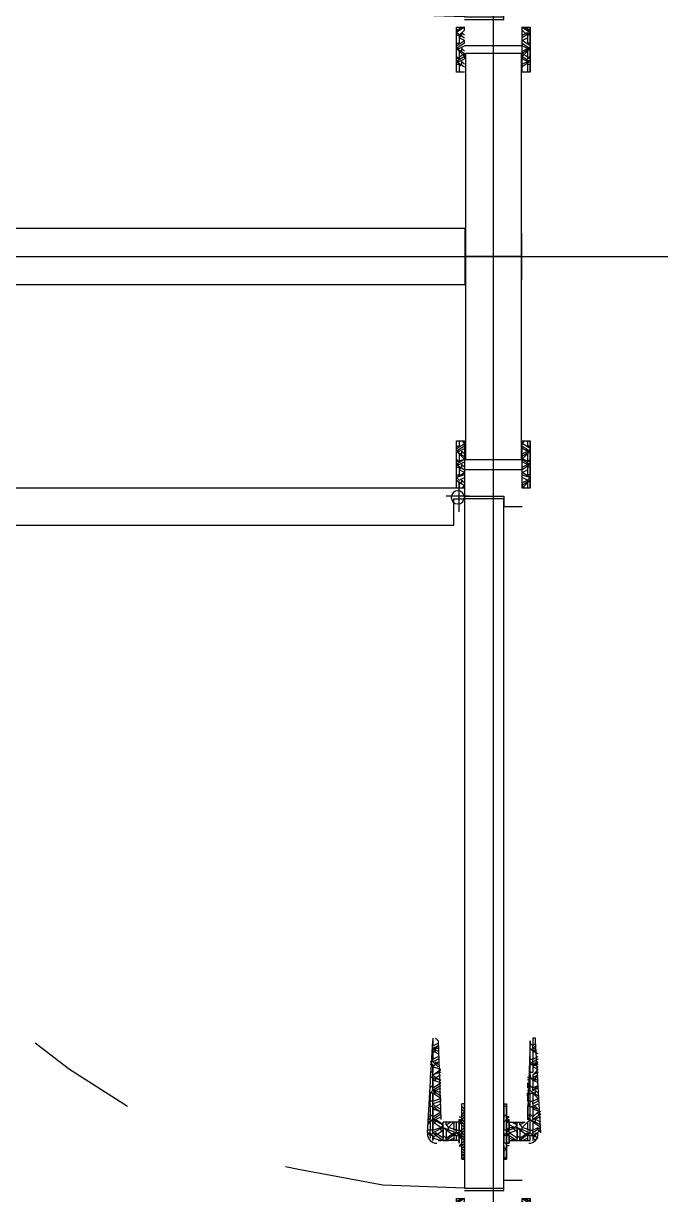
# Model space of a CAD drawing. Header units: millimetres. Extents: x -973 to 28250, y -35942 to 8545.
# Drawn here: x 18862 to 19544, y -10615 to -9360 of the extents above; entities that cross this region are included whole.
import ezdxf

# ---------------------------------------------------------------- set-up
doc = ezdxf.new("R2010")
doc.units = ezdxf.units.MM
for name, color, linetype in [('R02_AKS', 8, 'Continuous'), ('R02_BAGLANTI', 3, 'Continuous'), ('R02_DUVAR', 7, 'Continuous'), ('R02_OZEL', 6, 'Continuous')]:
    doc.layers.add(name, color=color, linetype=linetype)

# ---------------------------------------------------------------- blocks, each defined once
blk = doc.blocks.new('R02_SRC_K01')
at = {"color": 133, "linetype": 'Continuous', "lineweight": 25, "true_color": 0x6ec1dd}
for p, q in [((54328.39, 7919.03), (54328.39, 7993.18)), ((54324.44, 7991.77), (54324.44, 7920.16)), ((54259.03, 7922.7), (54259.31, 7922.98)), ((54259.31, 7922.98), (54259.31, 7922.7)), ((54259.31, 7922.98), (54269.18, 7922.41)), ((54259.6, 7922.7), (54259.6, 7922.98)), ((54260.16, 7922.98), (54260.44, 7922.7)), ((54260.44, 7922.98), (54260.44, 7922.7)), ((54260.72, 7922.7), (54260.72, 7922.98)), ((54258.47, 7922.41), (54259.03, 7922.41)), ((54259.03, 7922.41), (54258.47, 7922.41)), ((54258.47, 7921.57), (54258.75, 7922.41)), ((54258.47, 7921.85), (54258.47, 7921.57)), ((54258.47, 7919.59), (54258.47, 7921.85)), ((54258.47, 7921.29), (54258.47, 7921.57)), ((54258.47, 7921.57), (54258.47, 7921.57)), ((54258.75, 7922.7), (54258.75, 7922.7)), ((54259.03, 7922.7), (54258.75, 7922.7)), ((54258.75, 7922.7), (54258.75, 7922.7)), ((54259.03, 7922.13), (54258.75, 7922.41)), ((54258.75, 7921.29), (54259.31, 7922.13)), ((54259.03, 7922.41), (54259.03, 7922.7)), ((54259.31, 7922.7), (54259.03, 7922.7)), ((54259.03, 7922.41), (54259.03, 7922.41)), ((54259.31, 7922.41), (54259.03, 7922.13)), ((54259.03, 7922.13), (54259.31, 7922.13)), ((54259.03, 7922.13), (54259.6, 7921.29)), ((54259.31, 7922.7), (54259.6, 7922.7)), ((54259.31, 7922.41), (54259.6, 7922.41)), ((54259.6, 7922.41), (54259.6, 7922.7)), ((54260.44, 7922.7), (54259.6, 7922.7)), ((54259.6, 7922.41), (54259.6, 7922.41)), ((54260.44, 7922.41), (54259.6, 7922.41)), ((54259.6, 7922.41), (54259.88, 7921.57)), ((54259.6, 7921.57), (54259.6, 7921.29)), ((54259.6, 7921.57), (54259.88, 7921.57)), ((54259.88, 7921.57), (54260.44, 7922.41)), ((54260.16, 7921.29), (54259.88, 7921.57)), ((54260.72, 7922.41), (54260.16, 7921.29)), ((54260.16, 7921.29), (54260.72, 7922.13)), ((54260.72, 7922.41), (54260.44, 7922.7)), ((54260.72, 7922.41), (54260.44, 7922.41)), ((54260.44, 7922.13), (54260.44, 7922.41)), ((54260.44, 7922.13), (54260.72, 7922.13)), ((54261.01, 7922.7), (54260.72, 7922.7)), ((54260.72, 7922.7), (54260.72, 7922.7)), ((54260.72, 7922.7), (54261.01, 7922.7)), ((54260.72, 7922.41), (54260.72, 7922.13)), ((54260.72, 7922.41), (54261.01, 7922.41)), ((54260.72, 7922.13), (54261.01, 7921.57)), ((54269.18, 7921.85), (54260.72, 7921.57)), ((54261.29, 7922.41), (54261.01, 7922.7)), ((54262.13, 7922.7), (54261.01, 7922.7)), ((54261.01, 7922.7), (54261.29, 7922.7)), ((54261.29, 7922.41), (54261.01, 7922.41)), ((54262.13, 7922.41), (54261.01, 7922.41)), ((54261.01, 7922.41), (54261.57, 7921.57)), ((54261.29, 7921.57), (54261.29, 7921.57)), ((54261.29, 7921.57), (54261.57, 7921.57)), ((54262.13, 7922.41), (54261.57, 7921.57)), ((54261.57, 7921.57), (54261.85, 7922.41)), ((54261.85, 7922.7), (54261.85, 7922.7)), ((54261.85, 7922.7), (54261.85, 7922.7)), ((54262.13, 7922.13), (54261.85, 7922.41)), ((54261.85, 7921.57), (54262.13, 7922.13)), ((54262.13, 7922.41), (54262.13, 7922.7)), ((54262.13, 7922.41), (54262.13, 7922.7)), ((54262.42, 7922.7), (54262.13, 7922.7)), ((54262.13, 7922.41), (54262.13, 7922.41)), ((54262.42, 7922.41), (54262.13, 7922.13)), ((54262.13, 7922.13), (54262.13, 7922.13)), ((54262.13, 7922.13), (54262.42, 7921.57)), ((54262.42, 7922.7), (54262.42, 7922.7)), ((54262.42, 7922.7), (54262.7, 7922.7)), ((54262.7, 7921.57), (54262.42, 7922.41)), ((54262.42, 7922.41), (54262.7, 7922.41)), ((54262.7, 7922.41), (54262.7, 7922.7)), ((54263.54, 7922.7), (54262.7, 7922.7)), ((54262.7, 7922.7), (54262.7, 7922.7)), ((54262.7, 7922.41), (54262.7, 7922.41)), ((54263.54, 7922.41), (54262.7, 7922.41)), ((54262.7, 7922.41), (54262.98, 7921.57)), ((54262.7, 7921.57), (54262.7, 7921.57)), ((54262.7, 7921.57), (54262.98, 7921.57)), ((54262.98, 7921.57), (54263.54, 7922.41)), ((54263.83, 7922.41), (54263.26, 7921.57)), ((54263.54, 7922.41), (54263.54, 7922.7)), ((54263.54, 7922.7), (54263.54, 7922.7)), ((54263.54, 7922.7), (54263.54, 7922.7)), ((54263.54, 7922.41), (54263.54, 7922.41)), ((54263.54, 7922.13), (54263.54, 7922.41)), ((54263.54, 7922.13), (54263.83, 7922.13)), ((54263.54, 7921.57), (54263.83, 7922.13)), ((54263.83, 7922.7), (54263.83, 7922.7)), ((54263.83, 7922.7), (54263.83, 7922.7)), ((54263.83, 7922.7), (54264.11, 7922.7)), ((54263.83, 7922.41), (54263.83, 7922.13)), ((54263.83, 7922.41), (54264.11, 7922.41)), ((54263.83, 7922.13), (54264.11, 7921.57)), ((54264.39, 7922.41), (54264.11, 7922.7)), ((54264.11, 7922.7), (54264.11, 7922.7)), ((54264.39, 7922.41), (54264.11, 7922.41)), ((54264.95, 7922.41), (54264.11, 7922.41)), ((54264.11, 7922.41), (54264.67, 7921.57)), ((54264.67, 7921.57), (54264.95, 7922.41)), ((54265.24, 7922.41), (54264.95, 7921.57)), ((54265.24, 7922.41), (54264.95, 7922.41)), ((54264.95, 7922.13), (54264.95, 7922.41)), ((54264.95, 7922.13), (54265.24, 7922.13)), ((54264.95, 7921.57), (54265.24, 7922.13)), ((54265.24, 7922.41), (54265.24, 7922.7)), ((54265.24, 7922.41), (54265.24, 7922.7)), ((54265.52, 7922.7), (54265.24, 7922.7)), ((54265.52, 7922.41), (54265.24, 7922.13)), ((54265.24, 7922.13), (54265.52, 7921.57)), ((54265.52, 7922.7), (54265.52, 7922.7)), ((54265.52, 7922.7), (54265.52, 7922.7)), ((54265.52, 7922.7), (54265.52, 7922.7)), ((54265.8, 7921.57), (54265.52, 7922.41)), ((54265.52, 7922.41), (54265.52, 7922.41)), ((54265.52, 7922.41), (54266.08, 7921.57)), ((54265.8, 7922.41), (54265.8, 7922.7)), ((54265.8, 7922.41), (54265.8, 7922.41)), ((54266.64, 7922.41), (54265.8, 7922.41)), ((54266.08, 7921.57), (54266.36, 7922.41)), ((54266.93, 7922.41), (54266.36, 7921.85)), ((54266.64, 7922.13), (54266.36, 7922.41)), ((54266.64, 7922.41), (54266.64, 7922.7)), ((54266.64, 7922.41), (54266.64, 7922.41)), ((54266.93, 7922.41), (54266.64, 7922.13)), ((54266.64, 7922.13), (54266.93, 7922.13)), ((54266.64, 7921.85), (54266.93, 7922.13)), ((54266.64, 7922.13), (54266.93, 7921.85)), ((54266.93, 7922.41), (54268.34, 7922.41)), ((54266.93, 7922.41), (54267.21, 7922.41)), ((54267.21, 7922.41), (54267.21, 7922.41)), ((54267.21, 7922.41), (54267.21, 7922.41)), ((54268.05, 7922.41), (54267.21, 7922.41)), ((54267.21, 7922.41), (54267.49, 7921.85)), ((54267.77, 7921.85), (54268.05, 7922.41)), ((54268.34, 7922.41), (54268.05, 7921.85)), ((54268.34, 7922.41), (54268.05, 7922.41)), ((54268.05, 7922.13), (54268.05, 7922.41)), ((54268.05, 7922.13), (54268.34, 7922.13)), ((54268.62, 7921.85), (54268.34, 7922.41)), ((54268.34, 7922.41), (54268.34, 7922.41)), ((54268.34, 7922.41), (54268.34, 7922.13)), ((54268.34, 7922.41), (54268.62, 7922.41)), ((54268.34, 7921.85), (54268.34, 7922.13)), ((54268.34, 7922.13), (54268.62, 7921.85)), ((54268.9, 7922.41), (54268.62, 7922.41)), ((54269.46, 7922.41), (54268.62, 7922.41)), ((54268.62, 7922.41), (54268.9, 7921.85)), ((54269.18, 7921.85), (54269.46, 7922.13)), ((54269.46, 7922.13), (54269.46, 7922.13)), ((54258.47, 7921.29), (54258.47, 7921.29)), ((54258.47, 7921.29), (54258.75, 7921.29)), ((54258.47, 7921), (54258.47, 7920.72)), ((54258.47, 7921), (54258.75, 7921)), ((54258.47, 7920.72), (54258.47, 7920.72)), ((54258.47, 7920.72), (54258.47, 7920.72)), ((54258.47, 7920.72), (54258.75, 7920.16)), ((54259.03, 7921.29), (54258.75, 7921.29)), ((54259.03, 7921.29), (54258.75, 7921)), ((54259.6, 7921.29), (54258.75, 7921.29)), ((54259.6, 7921), (54258.75, 7921)), ((54258.75, 7921), (54259.31, 7920.16)), ((54259.03, 7920.16), (54259.6, 7921)), ((54259.88, 7921.29), (54259.6, 7921.29)), ((54259.88, 7921.29), (54259.6, 7921)), ((54259.6, 7920.72), (54259.6, 7921)), ((54259.6, 7920.72), (54259.88, 7920.72)), ((54259.6, 7919.88), (54259.88, 7920.72)), ((54260.16, 7921), (54259.88, 7920.72)), ((54259.88, 7920.72), (54260.44, 7920.16)), ((54260.16, 7921.29), (54260.16, 7921.29)), ((54260.44, 7920.44), (54260.16, 7921)), ((54260.16, 7921), (54260.16, 7921)), ((54260.16, 7921), (54260.44, 7921)), ((54260.44, 7921.29), (54260.44, 7921.29)), ((54260.44, 7921.29), (54260.44, 7921.29)), ((54260.44, 7919.59), (54260.44, 7921.29)), ((54260.44, 7921), (54260.44, 7921)), ((54260.44, 7921), (54260.44, 7921)), ((54260.72, 7921.29), (54260.72, 7921.29)), ((54327.54, 7918.47), (54327.54, 7921)), ((54247.47, 7919.88), (54248.32, 7919.88)), ((54248.32, 7919.59), (54247.47, 7919.59)), ((54248.6, 7919.88), (54248.04, 7919.03)), ((54248.32, 7919.31), (54248.04, 7919.59)), ((54248.32, 7919.88), (54248.32, 7919.59)), ((54248.32, 7919.31), (54248.6, 7919.31)), ((54248.32, 7919.03), (54248.6, 7919.31)), ((54249.16, 7919.03), (54248.6, 7919.88)), ((54248.6, 7919.88), (54248.6, 7919.59)), ((54248.6, 7919.88), (54248.88, 7919.88)), ((54248.6, 7919.59), (54248.88, 7919.03)), ((54249.16, 7919.88), (54248.88, 7919.59)), ((54248.88, 7919.88), (54249.45, 7919.03)), ((54249.73, 7919.59), (54248.88, 7919.59)), ((54249.16, 7919.88), (54249.16, 7919.88)), ((54249.16, 7919.03), (54249.73, 7919.59)), ((54250.01, 7919.88), (54249.45, 7919.03)), ((54250.01, 7919.88), (54249.73, 7919.59)), ((54249.73, 7919.31), (54249.73, 7919.59)), ((54249.73, 7919.31), (54250.01, 7919.31)), ((54249.73, 7919.03), (54250.01, 7919.31)), ((54250.57, 7919.03), (54250.01, 7919.88)), ((54250.01, 7919.88), (54250.01, 7919.88)), ((54250.01, 7919.88), (54250.01, 7919.59)), ((54250.01, 7919.88), (54250.29, 7919.88)), ((54250.01, 7919.59), (54250.29, 7919.03)), ((54250.29, 7919.88), (54250.86, 7919.03)), ((54250.57, 7919.88), (54250.57, 7919.88)), ((54250.57, 7919.88), (54250.57, 7919.59)), ((54251.42, 7919.59), (54250.57, 7919.59)), ((54250.86, 7919.03), (54251.14, 7919.59)), ((54251.7, 7919.88), (54251.14, 7919.03)), ((54251.42, 7919.31), (54251.14, 7919.59)), ((54251.42, 7919.88), (54251.42, 7919.88)), ((54251.42, 7919.88), (54251.42, 7919.59)), ((54251.7, 7919.88), (54251.42, 7919.59)), ((54251.42, 7919.59), (54251.98, 7919.03)), ((54251.42, 7919.31), (54251.7, 7919.31)), ((54251.42, 7919.03), (54251.7, 7919.31)), ((54252.27, 7919.03), (54251.7, 7919.88)), ((54251.7, 7919.88), (54252.27, 7919.88)), ((54251.7, 7919.88), (54251.98, 7919.88)), ((54251.98, 7919.88), (54251.98, 7919.88)), ((54251.98, 7919.88), (54251.98, 7919.59)), ((54251.98, 7919.88), (54252.27, 7919.03)), ((54252.27, 7919.59), (54251.98, 7919.59)), ((54256.78, 7919.03), (54256.49, 7919.31)), ((54256.49, 7919.31), (54262.42, 7919.31)), ((54256.78, 7919.03), (54257.06, 7919.31)), ((54256.78, 7919.31), (54257.06, 7919.03)), ((54257.34, 7919.31), (54257.06, 7919.03)), ((54257.34, 7919.03), (54257.62, 7919.31)), ((54257.62, 7919.31), (54257.9, 7919.03)), ((54257.9, 7919.31), (54257.9, 7919.59)), ((54257.9, 7919.59), (54258.19, 7919.31)), ((54257.9, 7919.59), (54257.9, 7919.31)), ((54258.19, 7919.03), (54257.9, 7919.31)), ((54258.19, 7919.59), (54258.19, 7919.59)), ((54259.03, 7919.59), (54258.19, 7919.59)), ((54258.19, 7919.59), (54260.72, 7919.59)), ((54258.19, 7919.59), (54258.19, 7919.59)), ((54258.19, 7919.31), (54258.47, 7919.03)), ((54259.03, 7920.16), (54258.47, 7920.16)), ((54258.47, 7919.88), (54259.03, 7919.88)), ((54258.47, 7919.03), (54258.75, 7919.31)), ((54259.03, 7920.16), (54258.75, 7920.16)), ((54259.03, 7919.31), (54258.75, 7919.59)), ((54258.75, 7919.31), (54258.75, 7919.59)), ((54259.03, 7919.88), (54259.03, 7920.16)), ((54259.31, 7919.88), (54259.03, 7920.16)), ((54259.03, 7920.16), (54259.31, 7920.16)), ((54259.03, 7919.88), (54259.03, 7919.59)), ((54259.03, 7919.59), (54259.31, 7919.31)), ((54259.03, 7919.31), (54259.31, 7919.31)), ((54259.03, 7919.03), (54259.31, 7919.31)), ((54259.31, 7919.88), (54260.44, 7919.88)), ((54259.31, 7919.88), (54259.6, 7919.88)), ((54259.31, 7919.88), (54259.6, 7919.88)), ((54259.31, 7919.31), (54259.6, 7919.03)), ((54259.6, 7919.88), (54259.6, 7920.16)), ((54260.44, 7920.16), (54259.6, 7920.16)), ((54259.6, 7919.88), (54259.6, 7919.59)), ((54259.6, 7919.88), (54259.6, 7919.59)), ((54260.44, 7919.59), (54259.6, 7919.59)), ((54260.44, 7920.16), (54260.44, 7920.16)), ((54260.44, 7919.59), (54260.44, 7919.59)), ((54260.44, 7919.31), (54260.44, 7919.59)), ((54260.44, 7919.31), (54260.72, 7919.31)), ((54260.44, 7919.03), (54260.72, 7919.31)), ((54260.72, 7919.59), (54260.72, 7919.59)), ((54260.72, 7919.59), (54260.72, 7919.59)), ((54261.01, 7919.59), (54261.01, 7919.31)), ((54261.29, 7919.03), (54261.01, 7919.31)), ((54261.29, 7919.31), (54261.57, 7919.03)), ((54261.57, 7919.03), (54261.85, 7919.31)), ((54262.13, 7919.31), (54261.85, 7919.03)), ((54261.85, 7919.03), (54262.13, 7919.31)), ((54262.42, 7919.31), (54262.42, 7919.31)), ((54325.85, 7919.59), (54328.95, 7919.59)), ((54328.95, 7919.59), (54328.39, 7919.59)), ((54328.39, 7919.31), (54328.67, 7919.03)), ((54329.24, 7919.88), (54328.67, 7919.03)), ((54328.67, 7919.03), (54328.95, 7919.59)), ((54329.24, 7919.88), (54328.95, 7919.59)), ((54328.95, 7919.31), (54328.95, 7919.59)), ((54328.95, 7919.31), (54329.24, 7919.31)), ((54328.95, 7919.03), (54329.24, 7919.31)), ((54329.24, 7919.88), (54329.24, 7919.88)), ((54329.24, 7919.88), (54329.24, 7919.88)), ((54329.52, 7919.88), (54329.24, 7919.59)), ((54329.24, 7919.59), (54329.52, 7919.03)), ((54329.8, 7919.03), (54329.52, 7919.88)), ((54329.52, 7919.88), (54329.52, 7919.88)), ((54329.52, 7919.88), (54330.08, 7919.03)), ((54329.8, 7919.88), (54329.8, 7919.88)), ((54329.8, 7919.88), (54329.8, 7919.59)), ((54330.65, 7919.59), (54329.8, 7919.59)), ((54330.08, 7919.03), (54330.36, 7919.59)), ((54330.93, 7919.88), (54330.36, 7919.03)), ((54330.65, 7919.31), (54330.36, 7919.59)), ((54330.65, 7919.88), (54330.65, 7919.88)), ((54330.65, 7919.88), (54330.65, 7919.59)), ((54330.65, 7919.31), (54330.93, 7919.31)), ((54330.65, 7919.03), (54330.93, 7919.31)), ((54331.49, 7919.03), (54330.93, 7919.88)), ((54330.93, 7919.88), (54330.93, 7919.59)), ((54330.93, 7919.88), (54331.21, 7919.88)), ((54330.93, 7919.59), (54331.21, 7919.03)), ((54331.49, 7919.88), (54331.21, 7919.88)), ((54331.49, 7919.88), (54331.21, 7919.59)), ((54331.21, 7919.88), (54331.49, 7919.03)), ((54332.05, 7919.59), (54331.21, 7919.59)), ((54331.49, 7919.03), (54332.05, 7919.59)), ((54332.34, 7919.88), (54331.77, 7919.03)), ((54332.34, 7919.88), (54332.05, 7919.59)), ((54332.05, 7919.31), (54332.05, 7919.59)), ((54332.05, 7919.31), (54332.34, 7919.31)), ((54332.05, 7919.03), (54332.34, 7919.31)), ((54332.9, 7919.03), (54332.34, 7919.88)), ((54332.34, 7919.88), (54332.34, 7919.88)), ((54332.34, 7919.88), (54332.34, 7919.59)), ((54332.34, 7919.88), (54332.62, 7919.88)), ((54332.34, 7919.59), (54332.62, 7919.03)), ((54332.62, 7919.88), (54333.18, 7919.03)), ((54332.9, 7919.88), (54332.9, 7919.88)), ((54332.9, 7919.88), (54332.9, 7919.59)), ((54333.46, 7919.59), (54332.9, 7919.59)), ((54333.18, 7919.03), (54333.46, 7919.31)), ((54249.16, 7919.03), (54248.88, 7919.03)), ((54249.16, 7919.03), (54249.45, 7919.03)), ((54250.29, 7912.83), (54250.29, 7919.03)), ((54250.57, 7919.03), (54250.57, 7919.03)), ((54250.57, 7919.03), (54250.86, 7919.03)), ((54251.98, 7919.03), (54251.98, 7919.03)), ((54251.98, 7919.03), (54252.27, 7919.03)), ((54252.27, 7919.03), (54252.27, 7919.03)), ((54327.54, 7919.03), (54253.39, 7919.03)), ((54253.39, 7919.03), (54253.39, 7914.8)), ((54256.78, 7919.03), (54256.49, 7919.03)), ((54256.49, 7919.03), (54256.49, 7919.03)), ((54256.78, 7919.03), (54257.06, 7919.03)), ((54258.19, 7919.03), (54258.19, 7919.03)), ((54258.19, 7919.03), (54258.47, 7919.03)), ((54259.6, 7919.03), (54259.6, 7919.03)), ((54259.6, 7919.03), (54259.88, 7919.03)), ((54261.29, 7919.03), (54261.29, 7919.03)), ((54261.29, 7919.03), (54261.57, 7919.03)), ((54327.26, 7914.8), (54327.26, 7919.03)), ((54328.39, 7919.03), (54328.67, 7919.03)), ((54329.8, 7919.03), (54329.8, 7919.03)), ((54329.8, 7919.03), (54330.08, 7919.03)), ((54330.36, 7912.83), (54330.36, 7919.03)), ((54331.49, 7919.03), (54331.21, 7919.03)), ((54331.49, 7919.03), (54331.49, 7919.03)), ((54332.9, 7919.03), (54332.9, 7919.03)), ((54332.9, 7919.03), (54333.18, 7919.03)), ((54333.46, 7919.03), (54333.46, 7919.03)), ((54253.39, 7914.8), (54327.26, 7914.8)), ((54254.24, 7914.8), (54254.24, 7912.83)), ((54256.49, 7914.8), (54256.49, 7914.8)), ((54256.78, 7914.52), (54256.49, 7914.8)), ((54257.34, 7914.8), (54256.49, 7914.8)), ((54256.49, 7914.8), (54256.49, 7914.8)), ((54256.49, 7914.8), (54256.49, 7914.52)), ((54256.49, 7914.52), (54256.49, 7914.52)), ((54256.78, 7914.52), (54256.49, 7914.52)), ((54256.49, 7914.52), (54256.49, 7914.52)), ((54257.62, 7914.52), (54257.34, 7914.8)), ((54257.34, 7914.8), (54257.34, 7914.8)), ((54257.34, 7914.8), (54257.34, 7914.8)), ((54257.62, 7914.52), (54257.34, 7914.52)), ((54257.9, 7914.8), (54257.62, 7914.8)), ((54257.62, 7914.8), (54257.62, 7914.8)), ((54257.62, 7914.8), (54257.9, 7914.8)), ((54257.62, 7914.52), (54257.62, 7914.52)), ((54257.62, 7914.52), (54257.62, 7914.52)), ((54257.62, 7914.52), (54257.9, 7914.52)), ((54257.9, 7914.8), (54258.19, 7914.8)), ((54257.9, 7914.52), (54258.19, 7914.52)), ((54257.9, 7914.24), (54257.9, 7914.52)), ((54258.19, 7914.52), (54258.19, 7914.8)), ((54259.03, 7914.8), (54258.19, 7914.8)), ((54258.19, 7914.24), (54258.19, 7914.52)), ((54258.19, 7914.52), (54258.19, 7914.24)), ((54259.03, 7914.24), (54258.19, 7914.24)), ((54258.19, 7914.24), (54258.19, 7914.24)), ((54258.19, 7914.24), (54260.72, 7914.24)), ((54258.47, 7913.67), (54258.75, 7914.24)), ((54258.47, 7914.24), (54258.47, 7911.98)), ((54259.03, 7914.8), (54258.75, 7914.8)), ((54258.75, 7914.8), (54258.75, 7914.8)), ((54259.03, 7914.24), (54258.75, 7914.24)), ((54258.75, 7914.24), (54258.75, 7914.24)), ((54258.75, 7913.39), (54259.31, 7914.24)), ((54259.03, 7914.52), (54259.03, 7914.8)), ((54259.31, 7914.8), (54259.03, 7914.8)), ((54259.03, 7914.52), (54259.03, 7914.24)), ((54259.31, 7914.52), (54259.03, 7914.52)), ((54259.03, 7914.24), (54259.03, 7914.52)), ((54259.03, 7914.24), (54259.31, 7914.52)), ((54259.03, 7914.24), (54259.31, 7914.24)), ((54259.03, 7914.24), (54259.31, 7914.24)), ((54259.31, 7914.8), (54259.31, 7914.8)), ((54259.31, 7914.8), (54259.6, 7914.8)), ((54259.31, 7914.52), (54259.6, 7914.52)), ((54259.31, 7914.24), (54259.31, 7914.24)), ((54259.31, 7914.24), (54259.6, 7913.39)), ((54259.6, 7914.52), (54259.6, 7914.8)), ((54260.44, 7914.8), (54259.6, 7914.8)), ((54259.6, 7914.8), (54259.6, 7914.8)), ((54259.6, 7914.24), (54259.6, 7914.52)), ((54259.6, 7914.52), (54259.6, 7914.52)), ((54259.6, 7914.52), (54259.88, 7914.24)), ((54259.88, 7913.39), (54259.6, 7914.24)), ((54260.44, 7914.24), (54259.6, 7914.24)), ((54259.88, 7913.67), (54260.16, 7914.24)), ((54259.88, 7914.24), (54259.88, 7913.67)), ((54260.16, 7914.24), (54260.44, 7914.24)), ((54260.72, 7914.52), (54260.44, 7914.8)), ((54260.72, 7914.52), (54260.44, 7914.8)), ((54260.44, 7914.8), (54260.44, 7914.8)), ((54260.44, 7914.8), (54260.44, 7914.8)), ((54260.72, 7914.52), (54260.44, 7914.24)), ((54260.44, 7914.24), (54260.44, 7914.24)), ((54260.44, 7914.24), (54260.72, 7914.24)), ((54260.44, 7914.24), (54260.44, 7912.55)), ((54261.01, 7914.8), (54260.72, 7914.8)), ((54260.72, 7914.8), (54260.72, 7914.8)), ((54260.72, 7914.8), (54261.01, 7914.8)), ((54261.01, 7914.24), (54260.72, 7914.52)), ((54260.72, 7914.52), (54260.72, 7914.24)), ((54260.72, 7914.52), (54261.01, 7914.52)), ((54260.72, 7914.24), (54260.72, 7914.24)), ((54260.72, 7914.24), (54260.72, 7914.24)), ((54260.72, 7914.24), (54260.72, 7914.24)), ((54261.29, 7914.52), (54261.01, 7914.8)), ((54262.13, 7914.8), (54261.01, 7914.8)), ((54261.01, 7914.8), (54261.29, 7914.8)), ((54261.01, 7914.52), (54261.01, 7914.52)), ((54261.01, 7914.24), (54261.01, 7914.52)), ((54261.29, 7914.52), (54261.29, 7914.52)), ((54261.85, 7914.8), (54261.85, 7914.8)), ((54261.85, 7914.8), (54261.85, 7914.8)), ((54262.13, 7914.52), (54262.13, 7914.8)), ((54262.13, 7914.52), (54262.13, 7914.8)), ((54262.42, 7914.8), (54262.13, 7914.8)), ((54262.13, 7914.52), (54262.13, 7914.52)), ((54262.13, 7914.52), (54262.13, 7914.52)), ((54262.42, 7914.8), (54262.42, 7914.8)), ((54262.42, 7914.8), (54262.42, 7914.8)), ((54262.42, 7914.52), (54262.42, 7914.52)), ((54262.42, 7914.52), (54262.42, 7914.52)), ((54262.42, 7914.52), (54262.42, 7914.52)), ((54326.42, 7914.8), (54326.42, 7912.83)), ((54248.6, 7911.98), (54248.04, 7912.83)), ((54248.32, 7912.83), (54248.6, 7912.26)), ((54249.16, 7912.83), (54248.6, 7911.98)), ((54248.6, 7912.26), (54248.88, 7912.83)), ((54249.16, 7912.83), (54248.88, 7912.83)), ((54248.88, 7911.98), (54249.45, 7912.83)), ((54249.16, 7912.83), (54249.45, 7912.83)), ((54249.16, 7912.83), (54249.73, 7912.26)), ((54250.01, 7911.98), (54249.45, 7912.83)), ((54249.73, 7912.83), (54250.01, 7912.26)), ((54250.57, 7912.83), (54250.01, 7911.98)), ((54250.01, 7912.26), (54250.29, 7912.83)), ((54250.29, 7911.98), (54250.86, 7912.83)), ((54250.57, 7912.83), (54250.57, 7912.83)), ((54250.57, 7912.83), (54250.86, 7912.83)), ((54250.86, 7912.83), (54251.14, 7912.26)), ((54251.7, 7911.98), (54251.14, 7912.83)), ((54251.42, 7912.26), (54251.98, 7912.83)), ((54251.42, 7912.83), (54251.7, 7912.26)), ((54252.27, 7912.83), (54251.7, 7911.98)), ((54251.98, 7912.83), (54251.98, 7912.83)), ((54251.98, 7912.83), (54252.27, 7912.83)), ((54251.98, 7911.98), (54252.27, 7912.83)), ((54252.27, 7912.83), (54252.27, 7912.83)), ((54258.47, 7913.39), (54258.47, 7913.67)), ((54258.47, 7913.67), (54258.47, 7913.67)), ((54258.47, 7913.67), (54258.47, 7913.67)), ((54258.47, 7913.39), (54258.47, 7913.39)), ((54258.47, 7913.39), (54258.75, 7913.39)), ((54259.31, 7911.98), (54258.47, 7913.11)), ((54258.47, 7913.11), (54258.47, 7912.83)), ((54258.47, 7913.11), (54258.75, 7913.11)), ((54258.47, 7912.83), (54258.47, 7912.83)), ((54258.47, 7912.83), (54258.47, 7912.83)), ((54258.47, 7912.83), (54258.75, 7912.26)), ((54259.03, 7913.39), (54258.75, 7913.39)), ((54259.03, 7913.39), (54258.75, 7913.11)), ((54259.6, 7913.39), (54258.75, 7913.39)), ((54259.6, 7913.11), (54258.75, 7913.11)), ((54258.75, 7913.11), (54259.31, 7912.26)), ((54259.03, 7912.26), (54259.6, 7913.11)), ((54259.6, 7913.67), (54259.6, 7913.39)), ((54259.6, 7913.67), (54259.88, 7913.67)), ((54259.88, 7913.39), (54259.6, 7913.39)), ((54259.88, 7913.39), (54259.6, 7913.11)), ((54259.6, 7912.83), (54259.6, 7913.11)), ((54259.6, 7912.83), (54259.88, 7912.83)), ((54259.6, 7911.98), (54259.88, 7912.83)), ((54260.16, 7913.39), (54259.88, 7913.67)), ((54260.16, 7913.11), (54259.88, 7912.83)), ((54259.88, 7912.83), (54260.44, 7912.26)), ((54260.44, 7913.96), (54260.16, 7913.39)), ((54260.16, 7913.39), (54260.44, 7913.67)), ((54260.16, 7913.39), (54260.16, 7913.39)), ((54260.44, 7912.55), (54260.16, 7913.11)), ((54260.16, 7913.11), (54260.16, 7913.11)), ((54260.16, 7913.11), (54260.44, 7913.11)), ((54260.44, 7913.39), (54260.44, 7913.39)), ((54260.44, 7913.39), (54260.44, 7913.39)), ((54260.44, 7913.11), (54260.44, 7913.11)), ((54260.44, 7913.11), (54260.44, 7913.11)), ((54328.39, 7912.83), (54328.67, 7912.83)), ((54328.39, 7912.55), (54328.67, 7912.83)), ((54328.39, 7912.83), (54328.95, 7912.26)), ((54329.24, 7911.98), (54328.67, 7912.83)), ((54328.95, 7912.83), (54329.24, 7912.26)), ((54329.24, 7912.26), (54329.52, 7912.83)), ((54329.8, 7912.83), (54329.52, 7911.98)), ((54329.52, 7911.98), (54330.08, 7912.83)), ((54329.8, 7912.83), (54329.8, 7912.83)), ((54329.8, 7912.83), (54330.08, 7912.83)), ((54330.08, 7912.83), (54330.36, 7912.26)), ((54330.93, 7911.98), (54330.36, 7912.83)), ((54330.65, 7912.83), (54330.93, 7912.26)), ((54331.49, 7912.83), (54330.93, 7911.98)), ((54330.93, 7912.26), (54331.21, 7912.83)), ((54331.49, 7912.83), (54331.21, 7912.83)), ((54331.21, 7911.98), (54331.49, 7912.83)), ((54331.49, 7912.83), (54331.49, 7912.83)), ((54331.49, 7912.83), (54332.05, 7912.26)), ((54332.34, 7911.98), (54331.77, 7912.83)), ((54332.05, 7912.83), (54332.34, 7912.26)), ((54332.34, 7912.26), (54332.62, 7912.83)), ((54332.62, 7911.98), (54333.18, 7912.83)), ((54332.9, 7912.83), (54332.9, 7912.83)), ((54332.9, 7912.83), (54333.18, 7912.83)), ((54333.18, 7912.83), (54333.46, 7912.55)), ((54333.46, 7912.83), (54333.46, 7912.83)), ((54248.32, 7912.26), (54247.47, 7912.26)), ((54247.47, 7911.98), (54248.32, 7911.98)), ((54248.32, 7912.26), (54248.04, 7912.26)), ((54248.32, 7912.26), (54248.32, 7911.98)), ((54248.32, 7912.26), (54248.6, 7912.26)), ((54249.16, 7911.98), (54248.88, 7912.26)), ((54249.73, 7912.26), (54248.88, 7912.26)), ((54249.16, 7911.98), (54249.16, 7911.98)), ((54250.01, 7911.98), (54249.73, 7912.26)), ((54249.73, 7912.26), (54249.73, 7912.26)), ((54249.73, 7912.26), (54250.01, 7912.26)), ((54250.01, 7911.98), (54250.01, 7912.26)), ((54250.01, 7911.98), (54250.01, 7911.98)), ((54250.01, 7911.98), (54250.29, 7911.98)), ((54250.57, 7911.98), (54250.57, 7912.26)), ((54251.42, 7912.26), (54250.57, 7912.26)), ((54250.57, 7911.98), (54250.57, 7911.98)), ((54251.42, 7912.26), (54251.14, 7912.26)), ((54251.42, 7911.98), (54251.42, 7912.26)), ((54251.7, 7911.98), (54251.42, 7912.26)), ((54251.42, 7912.26), (54251.7, 7912.26)), ((54251.42, 7911.98), (54251.42, 7911.98)), ((54251.7, 7911.98), (54252.27, 7911.98)), ((54251.7, 7911.98), (54251.98, 7911.98)), ((54251.98, 7911.98), (54251.98, 7912.26)), ((54252.27, 7912.26), (54251.98, 7912.26)), ((54251.98, 7911.98), (54251.98, 7911.98)), ((54259.03, 7912.26), (54258.47, 7912.26)), ((54258.47, 7911.98), (54259.03, 7911.98)), ((54259.03, 7911.7), (54258.47, 7911.7)), ((54258.47, 7911.42), (54258.75, 7911.7)), ((54259.03, 7912.26), (54258.75, 7912.26)), ((54259.03, 7911.42), (54258.75, 7911.7)), ((54259.03, 7911.98), (54259.03, 7912.26)), ((54259.31, 7911.98), (54259.03, 7912.26)), ((54259.03, 7912.26), (54259.31, 7912.26)), ((54259.03, 7911.98), (54259.03, 7911.7)), ((54259.31, 7911.7), (54259.03, 7911.7)), ((54259.03, 7911.7), (54259.6, 7910.85)), ((54259.31, 7911.98), (54259.6, 7911.98)), ((54259.88, 7910.85), (54259.31, 7911.7)), ((54259.31, 7911.7), (54259.6, 7911.7)), ((54259.6, 7911.98), (54259.6, 7912.26)), ((54260.44, 7912.26), (54259.6, 7912.26)), ((54259.6, 7911.98), (54259.6, 7911.7)), ((54260.44, 7911.7), (54259.6, 7911.7)), ((54259.6, 7911.7), (54259.88, 7911.14)), ((54259.88, 7910.85), (54260.44, 7911.7)), ((54260.72, 7911.98), (54260.44, 7912.26)), ((54260.72, 7911.98), (54260.44, 7912.26)), ((54260.44, 7912.26), (54260.44, 7912.26)), ((54260.72, 7911.98), (54260.44, 7911.7)), ((54260.44, 7911.42), (54260.44, 7911.7)), ((54260.72, 7912.55), (54260.72, 7912.55)), ((54260.72, 7911.98), (54260.72, 7912.26)), ((54260.72, 7912.26), (54260.72, 7912.26)), ((54269.18, 7911.98), (54260.72, 7912.26)), ((54260.72, 7911.98), (54261.01, 7911.98)), ((54261.29, 7910.85), (54260.72, 7911.7)), ((54260.72, 7911.7), (54260.72, 7911.7)), ((54260.72, 7911.7), (54261.01, 7911.7)), ((54260.72, 7911.7), (54261.01, 7910.85)), ((54261.29, 7911.98), (54261.01, 7912.26)), ((54262.13, 7912.26), (54261.01, 7912.26)), ((54261.01, 7911.98), (54261.29, 7912.26)), ((54261.29, 7911.98), (54261.01, 7911.7)), ((54262.13, 7911.7), (54261.01, 7911.7)), ((54261.01, 7911.7), (54261.57, 7911.14)), ((54261.57, 7910.85), (54261.85, 7911.7)), ((54261.85, 7912.26), (54261.85, 7912.26)), ((54261.85, 7912.26), (54261.85, 7912.26)), ((54262.13, 7911.98), (54261.85, 7911.14)), ((54262.13, 7911.42), (54261.85, 7911.7)), ((54262.13, 7911.98), (54262.13, 7912.26)), ((54262.13, 7911.98), (54262.13, 7912.26)), ((54262.42, 7911.98), (54262.13, 7912.26)), ((54262.13, 7911.98), (54262.13, 7911.7)), ((54262.42, 7911.7), (54262.13, 7911.7)), ((54262.13, 7911.7), (54262.42, 7911.14)), ((54262.42, 7912.26), (54262.42, 7911.98)), ((54262.42, 7911.98), (54262.7, 7911.98)), ((54262.7, 7911.14), (54262.42, 7911.7)), ((54262.42, 7911.7), (54262.7, 7911.7)), ((54262.7, 7911.98), (54262.7, 7912.26)), ((54263.54, 7912.26), (54262.7, 7912.26)), ((54262.7, 7911.98), (54262.7, 7912.26)), ((54262.7, 7911.98), (54262.7, 7911.7)), ((54263.54, 7911.7), (54262.7, 7911.7)), ((54262.7, 7911.7), (54262.98, 7911.14)), ((54262.98, 7911.14), (54263.54, 7911.7)), ((54263.26, 7912.26), (54263.54, 7912.26)), ((54263.83, 7911.98), (54263.54, 7912.26)), ((54263.54, 7911.98), (54263.54, 7912.26)), ((54263.54, 7912.26), (54263.54, 7912.26)), ((54263.54, 7911.98), (54263.54, 7911.7)), ((54263.54, 7911.42), (54263.54, 7911.7)), ((54263.83, 7911.98), (54263.83, 7912.26)), ((54263.83, 7911.98), (54264.11, 7911.98)), ((54264.39, 7911.14), (54263.83, 7911.7)), ((54263.83, 7911.7), (54263.83, 7911.7)), ((54263.83, 7911.7), (54264.11, 7911.7)), ((54263.83, 7911.7), (54264.11, 7911.14)), ((54264.39, 7911.98), (54264.11, 7912.26)), ((54264.67, 7912.26), (54264.11, 7912.26)), ((54264.11, 7911.98), (54264.11, 7912.26)), ((54264.39, 7911.98), (54264.11, 7911.7)), ((54264.95, 7911.7), (54264.11, 7911.7)), ((54264.11, 7911.7), (54264.39, 7911.14)), ((54264.67, 7911.14), (54264.95, 7911.7)), ((54265.24, 7911.98), (54264.95, 7912.26)), ((54265.24, 7911.98), (54264.95, 7911.14)), ((54265.24, 7911.98), (54264.95, 7911.7)), ((54264.95, 7911.42), (54264.95, 7911.7)), ((54265.24, 7911.98), (54265.24, 7912.26)), ((54265.52, 7911.98), (54265.24, 7911.98)), ((54265.52, 7911.7), (54265.24, 7911.7)), ((54265.24, 7911.7), (54265.52, 7911.14)), ((54265.52, 7911.98), (54265.52, 7911.98)), ((54265.52, 7911.98), (54265.52, 7911.98)), ((54265.52, 7911.98), (54265.8, 7911.98)), ((54265.8, 7911.14), (54265.52, 7911.7)), ((54265.52, 7911.7), (54265.52, 7911.7)), ((54265.52, 7911.7), (54266.08, 7911.14)), ((54265.8, 7911.98), (54265.8, 7911.98)), ((54265.8, 7911.98), (54265.8, 7911.7)), ((54266.64, 7911.7), (54265.8, 7911.7)), ((54266.08, 7911.14), (54266.36, 7911.7)), ((54266.93, 7911.98), (54266.36, 7911.14)), ((54266.64, 7911.42), (54266.36, 7911.7)), ((54266.93, 7911.98), (54266.64, 7911.98)), ((54266.64, 7911.98), (54266.64, 7911.98)), ((54266.64, 7911.98), (54266.64, 7911.7)), ((54266.93, 7911.7), (54266.64, 7911.7)), ((54266.64, 7911.7), (54266.93, 7911.14)), ((54266.93, 7911.98), (54266.93, 7911.98)), ((54266.93, 7911.98), (54267.21, 7911.98)), ((54267.21, 7911.14), (54266.93, 7911.7)), ((54266.93, 7911.7), (54267.21, 7911.7)), ((54267.21, 7911.98), (54267.21, 7911.98)), ((54267.21, 7911.98), (54267.21, 7911.7)), ((54267.21, 7911.98), (54267.21, 7911.98)), ((54268.05, 7911.7), (54267.21, 7911.7)), ((54267.21, 7911.7), (54267.49, 7911.14)), ((54267.77, 7911.14), (54268.05, 7911.7)), ((54268.34, 7911.98), (54268.05, 7911.42)), ((54268.34, 7911.98), (54268.05, 7911.7)), ((54268.05, 7911.42), (54268.05, 7911.7)), ((54268.34, 7911.98), (54268.34, 7911.98)), ((54268.34, 7911.98), (54268.34, 7911.98)), ((54268.62, 7911.42), (54268.34, 7911.7)), ((54268.34, 7911.7), (54268.34, 7911.7)), ((54268.34, 7911.7), (54268.62, 7911.7)), ((54268.34, 7911.7), (54268.34, 7911.42)), ((54268.9, 7911.98), (54268.62, 7911.7)), ((54269.46, 7911.7), (54268.62, 7911.7)), ((54268.62, 7911.7), (54268.9, 7911.42)), ((54268.9, 7911.98), (54268.9, 7911.98)), ((54269.18, 7911.7), (54269.18, 7911.7)), ((54269.46, 7911.42), (54269.46, 7911.7)), ((54328.95, 7912.26), (54328.39, 7912.26)), ((54329.24, 7911.98), (54328.95, 7912.26)), ((54328.95, 7912.26), (54328.95, 7912.26)), ((54328.95, 7912.26), (54329.24, 7912.26)), ((54329.52, 7911.98), (54329.24, 7912.26)), ((54329.24, 7911.98), (54329.24, 7911.98)), ((54329.24, 7911.98), (54329.24, 7911.98)), ((54329.52, 7911.98), (54329.52, 7911.98)), ((54329.8, 7911.98), (54329.8, 7912.26)), ((54330.65, 7912.26), (54329.8, 7912.26)), ((54329.8, 7911.98), (54329.8, 7911.98)), ((54330.65, 7912.26), (54330.36, 7912.26)), ((54330.65, 7911.98), (54330.65, 7912.26)), ((54330.65, 7912.26), (54330.93, 7912.26)), ((54330.65, 7911.98), (54330.65, 7911.98)), ((54330.93, 7911.98), (54330.93, 7912.26)), ((54330.93, 7911.98), (54331.21, 7911.98)), ((54331.49, 7911.98), (54331.21, 7912.26)), ((54332.05, 7912.26), (54331.21, 7912.26)), ((54331.49, 7911.98), (54331.49, 7911.98)), ((54332.05, 7912.26), (54332.05, 7912.26)), ((54332.05, 7912.26), (54332.34, 7912.26)), ((54332.34, 7911.98), (54332.34, 7912.26)), ((54332.34, 7911.98), (54332.62, 7911.98)), ((54332.9, 7911.98), (54332.9, 7912.26)), ((54333.46, 7912.26), (54332.9, 7912.26)), ((54332.9, 7911.98), (54332.9, 7911.98)), ((54259.03, 7911.42), (54259.31, 7911.42)), ((54259.03, 7911.14), (54259.31, 7911.42)), ((54259.31, 7910.85), (54269.18, 7911.42)), ((54259.6, 7911.14), (54259.6, 7910.85)), ((54259.6, 7911.14), (54259.88, 7911.14)), ((54259.88, 7910.85), (54259.88, 7910.85)), ((54260.44, 7911.42), (54260.72, 7911.42)), ((54260.44, 7910.85), (54260.72, 7911.42)), ((54261.29, 7911.14), (54261.29, 7910.85)), ((54261.29, 7911.14), (54261.57, 7911.14)), ((54261.85, 7911.14), (54262.13, 7911.42)), ((54262.13, 7911.42), (54262.13, 7911.42)), ((54262.7, 7911.14), (54262.7, 7911.14)), ((54262.7, 7911.14), (54262.98, 7911.14)), ((54263.54, 7911.42), (54263.83, 7911.42)), ((54263.54, 7911.14), (54263.83, 7911.42)), ((54264.95, 7911.42), (54265.24, 7911.42)), ((54265.24, 7911.14), (54265.24, 7911.42)), ((54266.64, 7911.42), (54266.93, 7911.42)), ((54266.64, 7911.14), (54266.93, 7911.42)), ((54268.05, 7911.42), (54268.34, 7911.42)), ((54268.34, 7911.42), (54268.34, 7911.42)), ((54269.18, 7911.42), (54269.46, 7911.42)), ((54269.18, 7911.42), (54269.18, 7911.42))]:
    blk.add_line(p, q, dxfattribs=at)
at = {"color": 7, "linetype": 'Continuous', "lineweight": 25}
for points in [[(54262.13, 7955.12), (54266.08, 7961.32), (54268.9, 7964.99)], [(54253.39, 7919.03), (54253.68, 7927.77), (54255.37, 7936.79), (54255.65, 7938.2)]]:
    blk.add_lwpolyline(points, dxfattribs=at)
at = {"color": 133, "linetype": 'Continuous', "lineweight": 25, "true_color": 0x6ec1dd}
for points in [[(54261.29, 7921.57), (54260.72, 7922.41), (54260.44, 7922.98)], [(54259.31, 7922.41), (54258.47, 7921.29), (54258.47, 7921)], [(54259.88, 7921.29), (54259.31, 7922.41), (54259.03, 7922.7)], [(54259.31, 7922.41), (54260.72, 7922.41), (54262.13, 7922.41), (54263.54, 7922.41)], [(54264.39, 7921.57), (54263.83, 7922.41), (54263.54, 7922.7)], [(54263.83, 7922.41), (54265.24, 7922.41), (54266.64, 7922.41)], [(54267.21, 7921.85), (54266.93, 7922.41), (54266.93, 7922.7)], [(54258.47, 7921.29), (54259.88, 7921.29), (54260.44, 7921.29)], [(54259.31, 7919.59), (54259.31, 7919.88), (54258.47, 7921)], [(54259.88, 7921.29), (54259.31, 7919.88), (54259.03, 7919.59), (54259.03, 7919.31), (54258.75, 7919.03)], [(54247.47, 7919.03), (54247.47, 7919.88), (54252.27, 7919.88), (54252.27, 7919.03)], [(54248.6, 7919.88), (54250.01, 7919.88), (54251.42, 7919.88)], [(54256.49, 7919.31), (54256.49, 7919.03), (54262.42, 7919.03), (54262.42, 7919.31)], [(54259.31, 7919.88), (54259.31, 7919.59), (54259.03, 7919.59)], [(54259.31, 7919.59), (54259.6, 7919.31), (54259.88, 7919.03)], [(54259.6, 7919.59), (54259.6, 7919.31), (54259.88, 7919.03)], [(54259.88, 7919.03), (54260.16, 7919.31), (54260.44, 7919.59)], [(54260.72, 7919.59), (54260.44, 7919.31), (54260.16, 7919.03)], [(54260.72, 7919.59), (54260.72, 7919.31), (54261.01, 7919.03)], [(54324.44, 7920.16), (54327.26, 7920.16), (54327.26, 7919.03)], [(54328.39, 7919.03), (54328.39, 7919.88), (54333.46, 7919.88), (54333.46, 7919.03), (54327.54, 7919.03)], [(54328.39, 7919.88), (54329.24, 7919.88), (54330.65, 7919.88)], [(54330.93, 7919.88), (54332.34, 7919.88), (54333.46, 7919.88)], [(54253.11, 7919.03), (54253.11, 7914.8), (54254.24, 7914.8)], [(54327.54, 7919.03), (54327.54, 7914.8), (54326.42, 7914.8)], [(54256.49, 7914.8), (54262.42, 7914.8), (54262.42, 7914.52), (54256.49, 7914.52)], [(54256.49, 7914.52), (54257.62, 7914.52), (54259.03, 7914.52)], [(54257.9, 7914.52), (54257.62, 7914.52), (54257.62, 7914.8)], [(54259.03, 7914.24), (54258.47, 7913.39), (54258.47, 7913.11)], [(54259.6, 7914.24), (54259.31, 7914.52), (54259.03, 7914.8)], [(54259.31, 7914.52), (54260.72, 7914.52), (54262.13, 7914.52), (54262.42, 7914.52)], [(54260.72, 7914.52), (54260.44, 7914.52), (54260.44, 7914.24)], [(54258.47, 7913.39), (54259.88, 7913.39), (54260.44, 7913.39)], [(54259.88, 7913.39), (54259.31, 7911.98), (54258.75, 7911.14)], [(54332.9, 7912.83), (54332.34, 7911.98), (54332.05, 7912.26)], [(54248.6, 7912.26), (54248.6, 7911.98), (54248.88, 7911.98)], [(54248.6, 7911.98), (54250.01, 7911.98), (54251.42, 7911.98)], [(54259.31, 7911.98), (54260.72, 7911.98), (54262.13, 7911.98), (54263.54, 7911.98)], [(54261.01, 7912.26), (54260.72, 7911.98), (54260.16, 7910.85)], [(54263.83, 7912.26), (54263.83, 7911.98), (54263.26, 7911.14)], [(54263.83, 7911.98), (54265.24, 7911.98), (54266.64, 7911.98)], [(54266.93, 7911.98), (54268.34, 7911.98), (54269.18, 7911.98)], [(54328.39, 7911.98), (54329.24, 7911.98), (54330.65, 7911.98)], [(54330.93, 7911.98), (54332.34, 7911.98), (54333.46, 7911.98)]]:
    blk.add_lwpolyline(points, dxfattribs=at)
for points in [[(54269.18, 7922.13), (54269.18, 7922.13)], [(54247.47, 7912.83), (54252.27, 7912.83), (54252.27, 7911.98), (54247.47, 7911.98)], [(54328.39, 7912.83), (54333.46, 7912.83), (54333.46, 7911.98), (54328.39, 7911.98)]]:
    blk.add_lwpolyline(points, close=True, dxfattribs=at)
for points in [[(54259.22, 7922.98), (54258.95, 7922.99), (54258.69, 7922.89), (54258.49, 7922.7)], [(54258.49, 7922.7), (54258.3, 7922.52), (54258.19, 7922.26), (54258.19, 7921.99)], [(54327.4, 7920.44), (54327.01, 7920.44), (54326.7, 7920.12), (54326.7, 7919.74)], [(54328.11, 7919.74), (54328.11, 7920.12), (54327.79, 7920.44), (54327.4, 7920.44)], [(54326.7, 7919.74), (54326.7, 7919.35), (54327.01, 7919.03), (54327.4, 7919.03)], [(54327.4, 7919.03), (54327.79, 7919.03), (54328.11, 7919.35), (54328.11, 7919.74)], [(54258.19, 7912.12), (54258.19, 7911.85), (54258.3, 7911.6), (54258.49, 7911.41)], [(54258.49, 7911.41), (54258.69, 7911.22), (54258.95, 7911.13), (54259.22, 7911.14)]]:
    blk.add_open_spline(points, degree=3, dxfattribs=at)
blk = doc.blocks.new('R02_CK_I02_V_1_1_P')
for points in [[(0, 0), (217.5, 0), (217.5, 60), (0, 60)], [(1037.5, 0), (1255, 0), (1255, 60), (1037.5, 60)]]:
    blk.add_lwpolyline(points, close=True)
at = {"xscale": 10, "yscale": 10}
blk.add_blockref('R02_SRC_K01', (-542277.1865, -79129.29523), dxfattribs=at)
blk = doc.blocks.new('R02_CK_I04_H_1_1_P')
blk.add_lwpolyline([(0, 0), (1225, 0), (1225, 60), (0, 60)], close=True)
blk = doc.blocks.new('R02_SRC_B03')
at = {"color": 31}
for p, q in [((7543.68, 804.49), (7543.68, 809.49)), ((7552.18, 809.99), (7549.68, 809.99)), ((7549.68, 809.99), (7549.68, 803.99)), ((7549.68, 804.49), (7549.68, 809.49)), ((7549.68, 806.99), (7543.68, 806.99)), ((7543.68, 806.99), (7543.68, 804.49)), ((7549.68, 804.49), (7549.68, 806.99)), ((7549.68, 803.99), (7552.18, 803.99))]:
    blk.add_line(p, q, dxfattribs=at)
blk = doc.blocks.new('R02_H')
at = {"xscale": 10, "yscale": 10}
blk.add_blockref('R02_SRC_B03', (-75466.7804, -8069.896676), dxfattribs=at)

msp = doc.modelspace()

# ---------------------------------------------------------------- linework, layer by layer
at = {"layer": 'R02_AKS'}
for p, q in [((19365, -13180), (19365, -6750)), ((15320, -9610), (28250, -9610))]:
    msp.add_line(p, q, dxfattribs=at)

# ---------------------------------------------------------------- block references
at = {"layer": 'R02_BAGLANTI', "rotation": 180}
msp.add_blockref('R02_H', (19365, -9610), dxfattribs=at)
at = {"layer": 'R02_DUVAR', "rotation": 90}
for p in [(19395, -9610), (19395, -10865)]:
    msp.add_blockref('R02_CK_I02_V_1_1_P', p, dxfattribs=at)
at = {"layer": 'R02_OZEL'}
msp.add_blockref('R02_CK_I04_H_1_1_P', (18110, -9640), dxfattribs=at)

doc.saveas('drawing.dxf')
